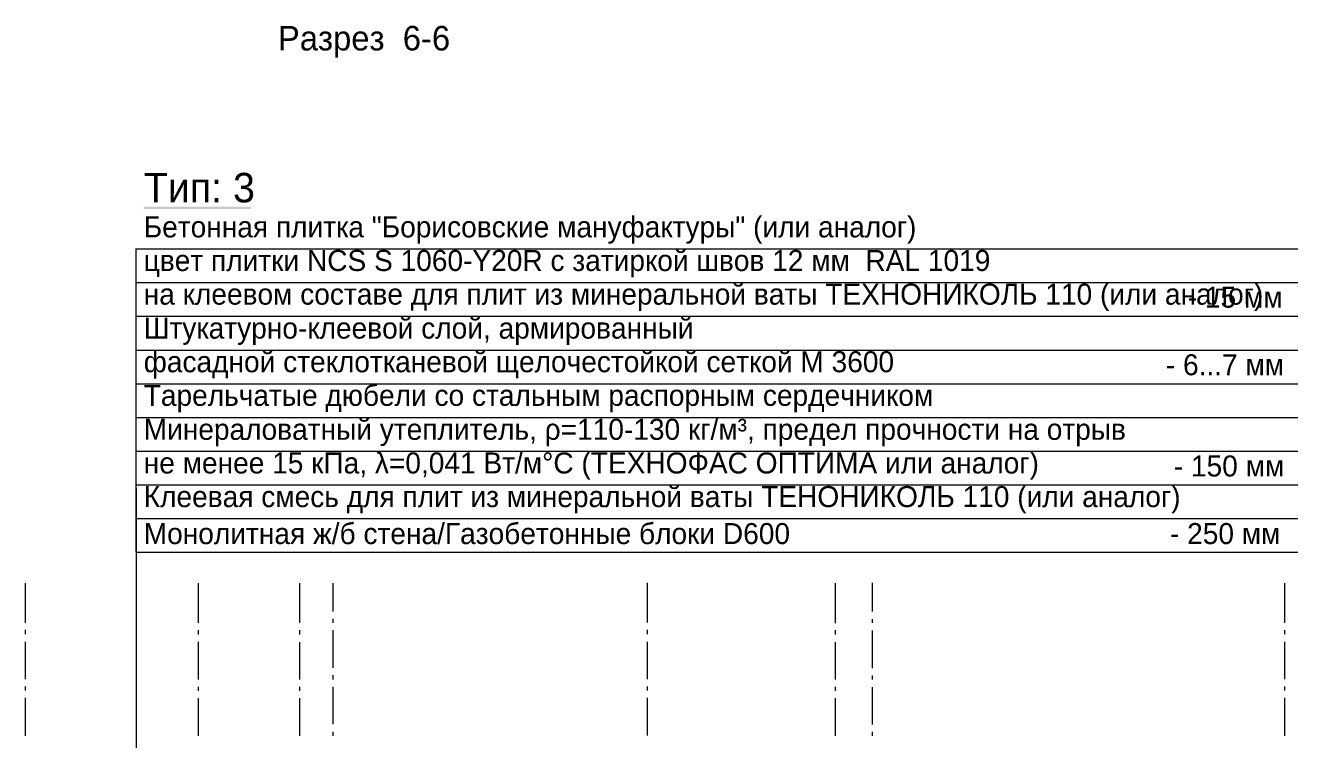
# Model space of a CAD drawing. Header units: millimetres. Extents: x -135211 to 49383, y -8033 to 228499.
# Drawn here: x -54899 to -37860, y 22074 to 31598 of the extents above; entities that cross this region are included whole.
import ezdxf

# ---------------------------------------------------------------- set-up
doc = ezdxf.new("R2010")
doc.units = ezdxf.units.MM
doc.layers.add('PDF _Геометрия', color=7, linetype='Continuous', true_color=0x1d1d1d)
doc.layers.add('PDF _Сплошная заливка', color=7, linetype='Continuous', true_color=0xffffff)
doc.layers.add('PDF _Текст', color=7, linetype='Continuous')

msp = doc.modelspace()

# ---------------------------------------------------------------- linework, layer by layer
at = {"layer": 'PDF _Геометрия', "color": 7, "lineweight": 9}
for points in [[(-53425.29868753588, 24575.09949067744), (-53425.29868753588, 28621.92385651756)], [(-53419.88037842854, 28618.857781963), (-37921.57272599729, 28618.857781963)], [(-53419.88037842854, 28170.13781315783), (-37921.57272599729, 28170.13781315783)], [(-53419.88037842854, 27721.36076040462), (-37921.57272599729, 27721.36076040462)], [(-53419.88037842854, 27268.42772732725), (-37921.57272599729, 27268.42772732725)], [(-53419.88037842854, 26819.65067457403), (-37921.57272599729, 26819.65067457403)], [(-53419.88037842854, 26370.92500029695), (-37921.57272599729, 26370.92500029695)], [(-53419.88037842854, 25922.14794169796), (-37921.57272599729, 25922.14794169796)], [(-53425.29868753588, 25421.86902377088), (-53425.29868753588, 17023.19072534256)], [(-53419.88037842854, 25469.21491446637), (-37921.57272599729, 25469.21491446637)], [(-53419.88037842854, 25020.43785586737), (-37921.57272599729, 25020.43785586737)], [(-53419.88037842854, 24571.71789290799), (-37921.57272599729, 24571.71789290799)], [(-54899.33714907434, 23631.52781911119), (-54899.33714907434, 24160.95047350963)], [(-52591.76503368971, 23628.70196488031), (-52591.76503368971, 24157.89813642349)], [(-51240.56311061277, 23627.92443827057), (-51240.56311061277, 24157.44568279491)], [(-50793.08714907432, 23781.07121703346), (-50793.08714907432, 24158.25481849347)], [(-46599.09676445888, 23632.15339163635), (-46599.09676445888, 24161.31476314895)], [(-44089.72176445888, 23627.67055661021), (-44089.72176445888, 24156.85619183747)], [(-43598.3756106127, 23780.65019055296), (-43598.3756106127, 24161.62588898047)], [(-38097.05349522806, 23631.05765100201), (-38097.05349522806, 24160.17405258324)], [(-54899.33714907434, 23479.23406654973), (-54899.33714907434, 23534.48224891759)], [(-52591.76503368971, 23476.37356403661), (-52591.76503368971, 23531.26955579009)], [(-51240.56311061277, 23475.55719447439), (-51240.56311061277, 23530.87239327099)], [(-50793.08714907432, 23628.88437480538), (-50793.08714907432, 23683.99297767118)], [(-50793.08714907432, 23027.71128162759), (-50793.08714907432, 23531.29755681343)], [(-46599.09676445888, 23479.76654275775), (-46599.09676445888, 23534.81011811482)], [(-44089.72176445888, 23475.29469520052), (-44089.72176445888, 23530.29929081731)], [(-43598.3756106127, 23628.26098869201), (-43598.3756106127, 23679.05380677464)], [(-43598.3756106127, 23027.15979299438), (-43598.3756106127, 23526.66460491368)], [(-38097.05349522806, 23478.64664504076), (-38097.05349522806, 23533.6689131864)], [(-54899.33714907434, 22878.231804621), (-54899.33714907434, 23377.86754081733)], [(-52591.76503368971, 22874.9664185356), (-52591.76503368971, 23374.48803840347)], [(-51240.56311061277, 22874.63298936584), (-51240.56311061277, 23373.97738924981)], [(-46599.09676445888, 22878.92606784715), (-46599.09676445888, 23378.17357977247)], [(-44089.72176445888, 22874.10440317729), (-44089.72176445888, 23373.65739339185)], [(-38097.05349522806, 22877.52149468564), (-38097.05349522806, 23377.05829678362)], [(-50793.08714907432, 22875.52443939953), (-50793.08714907432, 22930.12940345212)], [(-43598.3756106127, 22874.77059113343), (-43598.3756106127, 22925.56878027384)], [(-54899.33714907434, 22725.93804725535), (-54899.33714907434, 22780.7029953909)], [(-52591.76503368971, 22722.63802263765), (-52591.76503368971, 22777.53884145153)], [(-51240.56311061277, 22722.26574054099), (-51240.56311061277, 22777.08004009787)], [(-50793.08714907432, 22278.39524584011), (-50793.08714907432, 22777.93762140757)], [(-46599.09676445888, 22726.43024630494), (-46599.09676445888, 22781.15730200866)], [(-44089.72176445888, 22721.7285417676), (-44089.72176445888, 22776.73313191704)], [(-43598.3756106127, 22273.6747664936), (-43598.3756106127, 22773.17957291539)], [(-38097.05349522806, 22725.11048872439), (-38097.05349522806, 22780.19543649073)], [(-54899.33714907434, 22124.45255109432), (-54899.33714907434, 22628.41393652284)], [(-52591.76503368971, 22121.23570419705), (-52591.76503368971, 22625.20560860166)], [(-51240.56311061277, 22120.84063619272), (-51240.56311061277, 22624.70787827764)], [(-46599.09676445888, 22124.95154088902), (-46599.09676445888, 22628.66148577986)], [(-44089.72176445888, 22120.59163847922), (-44089.72176445888, 22624.35727050735)], [(-38097.05349522806, 22124.04801798996), (-38097.05349522806, 22627.78443052949)], [(-50793.08714907432, 22121.6559304201), (-50793.08714907432, 22176.76946804626)], [(-43598.3756106127, 22121.28555913515), (-43598.3756106127, 22176.31425067253)]]:
    msp.add_lwpolyline(points, dxfattribs=at)
at = {"layer": 'PDF _Сплошная заливка', "color": 7, "lineweight": 0, "transparency": 33554559}
msp.add_solid([(-53325.12684003984, 29183.17282237115), (-51889.84195676661, 29183.17282237115), (-53325.12684003984, 29149.29853065044), (-51889.84195676661, 29149.29853065044)], dxfattribs=at)

# ---------------------------------------------------------------- texts
at = {"layer": 'PDF _Текст', "attachment_point": 4, "style": ''}
for s, insert, char_height in [('Разрез  6-6', (-51531.49084775294, 31380.06003472463), 327.1343851922111), ('Тип: 3', (-53322.15259857882, 29432.83714067082), 393.1484823330473), ('Бетонная плитка "Борисовские мануфактуры" (или аналог)', (-53322.15259857882, 28869.83454510688), 280.2619680032936), ('цвет плитки NCS S 1060-Y20R с затиркой швов 12 мм  RAL 1019', (-53322.15259857882, 28421.11191650848), 280.2619680032936), ('на клеевом составе для плит из минеральной ваты ТЕХНОНИКОЛЬ 110 (или аналог)', (-53322.15259857882, 27972.38498163353), 280.2619680032936), ('- 15 мм', (-39390.56423142439, 27972.38498163353), 280.2619680032936), ('Штукатурно-клеевой слой, армированный', (-53322.15259857882, 27519.42928319086), 280.2619680032936), ('фасадной стеклотканевой щелочестойкой сеткой М 3600', (-53322.15259857882, 27070.70665459246), 280.2619680032936), ('- 6...7 мм', (-39682.65896950838, 27070.70234831592), 280.2619680032936), ('Тарельчатые дюбели со стальным распорным сердечником', (-53322.15259857882, 26621.98402599406), 280.2619680032936), ('Минераловатный утеплитель, ρ=110-130 кг/м³, предел прочности на отрыв', (-53322.15259857882, 26169.02402127486), 280.2619680032936), ('не менее 15 кПа, λ=0,041 Вт/м°С (ТЕХНОФАС ОПТИМА или аналог)', (-53322.15259857882, 25720.30139267646), 280.2619680032936), ('- 150 мм', (-39576.82791712519, 25720.29708639991), 280.2619680032936), ('Клеевая смесь для плит из минеральной ваты ТЕНОНИКОЛЬ 110 (или аналог)', (-53322.15259857882, 25271.57876407806), 280.2619680032936), ('Монолитная ж/б стена/Газобетонные блоки D600', (-53322.15259857882, 24818.6230656354), 280.2619680032936), ('- 250 мм', (-39627.62475525639, 24818.6230656354), 280.2619680032936)]:
    msp.add_mtext(s, dxfattribs=dict(at, insert=insert, char_height=char_height))

doc.saveas('drawing.dxf')
